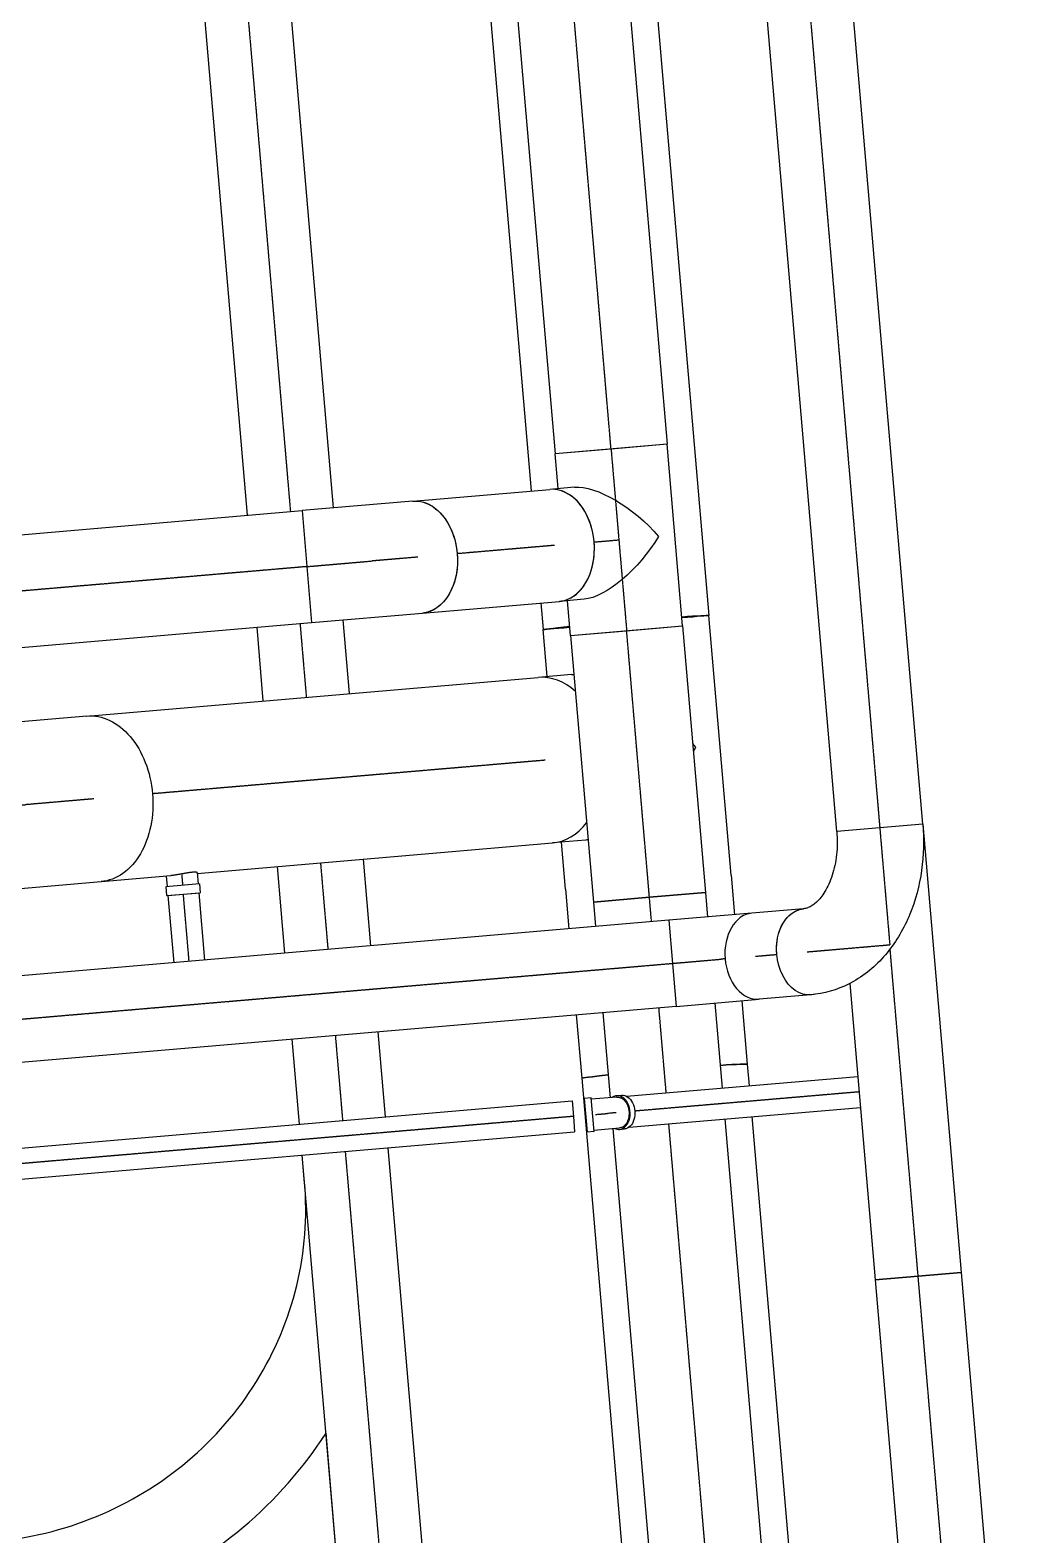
# Model space of a CAD drawing. Header units: millimetres. Extents: x 238021 to 250605, y -32596 to -9848.
# Drawn here: x 247489 to 249439, y -17787 to -14854 of the extents above; entities that cross this region are included whole.
import ezdxf

# ---------------------------------------------------------------- set-up
doc = ezdxf.new("R2010")
doc.units = ezdxf.units.MM
doc.header["$MEASUREMENT"] = 0
doc.linetypes.add('CENTER2', pattern=[1.125, 0.75, -0.125, 0.125, -0.125])
for name, color, linetype in [('Plan-150-DS-B4-404', 1, 'Continuous'), ('Plan-150-SL-B4-094', 14, 'Continuous'), ('Plan-150-SL-B4-095', 14, 'Continuous'), ('Plan-150-SL-B4-216', 85, 'Continuous'), ('Plan-150-SL-B4-249', 85, 'Continuous'), ('Plan-300-CEN-D3-224', 70, 'Continuous'), ('Plan-300-CEN-D3-231', 70, 'Continuous'), ('Plan-300-CEN-D3-258', 70, 'Continuous'), ('Plan-300-FA-D4-030', 50, 'Continuous'), ('Plan-300-FA-D4-256', 50, 'Continuous'), ('Plan-CENTER', 1, 'CENTER2'), ('Plan-RE', 5, 'Continuous')]:
    doc.layers.add(name, color=color, linetype=linetype)

# ---------------------------------------------------------------- blocks, each defined once
blk = doc.blocks.new('*U51')
at = {"layer": 'Plan-300-FA-D4-256', "color": 0, "linetype": 'ByBlock', "lineweight": -2}
for p, q in [((248603.5, -14181.1), (248730.3, -15661.4)), ((248385.2, -14199.8), (248512, -15680.1)), ((248621.1, -15670.8), (248512, -15680.1)), ((248730.3, -15661.4), (248621.1, -15670.8))]:
    blk.add_line(p, q, dxfattribs=at)
at = {"layer": 'Plan-CENTER'}
blk.add_line((248621.1, -15670.8), (248494.4, -14190.5), dxfattribs=at)
blk = doc.blocks.new('*U67')
at = {"layer": 'Plan-300-CEN-D3-258', "color": 0, "linetype": 'ByBlock', "lineweight": -2}
for p, q in [((248655.7, -14176.7), (248811.4, -15995)), ((248333, -14204.3), (248465.6, -15752.6)), ((248484.3, -15970.9), (248488.7, -16022.7))]:
    blk.add_line(p, q, dxfattribs=at)
at = {"layer": 'Plan-300-CEN-D3-258', "color": 0, "linetype": 'ByBlock', "lineweight": -2, "extrusion": (0, 0, -1)}
for start_param, end_param in [(2.313756, 3.094706), (6.240316, 7.111022)]:
    blk.add_ellipse((248650.1, -16008.9), major_axis=(-161.3, -13.8), ratio=0.015777, start_param=start_param, end_param=end_param, dxfattribs=at)
blk = doc.blocks.new('*U99')
at = {"layer": 'Plan-150-SL-B4-216', "color": 0, "linetype": 'ByBlock', "lineweight": -2}
for p, q in [((249061, -16416.4), (248606.7, -11110.1)), ((249228.6, -16402), (248774.3, -11095.8)), ((249144.8, -16409.2), (249061, -16416.4)), ((249228.6, -16402), (249144.8, -16409.2))]:
    blk.add_line(p, q, dxfattribs=at)
at = {"layer": 'Plan-CENTER'}
blk.add_line((248690.5, -11103), (249144.8, -16409.2), dxfattribs=at)
blk = doc.blocks.new('*U103')
at = {"layer": 'Plan-150-SL-B4-249', "color": 0, "linetype": 'ByBlock', "lineweight": -2}
for p, q in [((249228.6, -16402), (249303.5, -17275.7)), ((249086.3, -16712.5), (249135.8, -17290.1)), ((249219.6, -17282.9), (249135.8, -17290.1)), ((249303.5, -17275.7), (249219.6, -17282.9))]:
    blk.add_line(p, q, dxfattribs=at)
at = {"layer": 'Plan-CENTER'}
blk.add_line((249219.6, -17282.9), (249165, -16645.2), dxfattribs=at)
blk = doc.blocks.new('*U149')
at = {"layer": 'Plan-150-DS-B4-404', "color": 0, "linetype": 'ByBlock', "lineweight": -2}
for p, q in [((247912.4, -15799.9), (247772.4, -14164.7)), ((248080.1, -15785.6), (247940.1, -14150.3)), ((248111.1, -16147.5), (248098.8, -16003.9)), ((247943.4, -16161.8), (247931.1, -16018.2)), ((248153.1, -16639.1), (248138.7, -16470.2)), ((247985.5, -16653.5), (247971, -16484.5)), ((248014, -16986.9), (247999.8, -16821.1)), ((248181.7, -16972.5), (248167.5, -16806.8)), ((248451.9, -20128.5), (248186.8, -17032.6)), ((248284.2, -20142.8), (248019.2, -17047))]:
    blk.add_line(p, q, dxfattribs=at)
at = {"layer": 'Plan-CENTER'}
for p, q in [((247856.2, -14157.5), (247996.2, -15792.8)), ((248014.9, -16011), (248027.2, -16154.7)), ((248054.8, -16477.3), (248069.3, -16646.3)), ((248083.7, -16814), (248097.9, -16979.7)), ((248103, -17039.8), (248368.1, -20135.6))]:
    blk.add_line(p, q, dxfattribs=at)
blk = doc.blocks.new('*U184')
at = {"layer": 'Plan-300-FA-D4-256', "color": 0, "linetype": 'ByBlock', "lineweight": -2}
for p, q in [((248730.3, -15661.4), (248512, -15680.1)), ((248517.8, -15748.1), (248512, -15680.1)), ((248760.6, -16015.7), (248730.3, -15661.4)), ((248549.8, -15745.4), (248501.7, -15749.5)), ((248568.5, -15963.7), (248520.4, -15967.8)), ((248542.3, -16034.4), (248536.5, -15966.4)), ((248542.3, -16034.4), (248760.6, -16015.7))]:
    blk.add_line(p, q, dxfattribs=at)
blk.add_ellipse((248511, -15858.6), major_axis=(9.3, -109.1), ratio=0.707107, start_param=0, end_param=3.141593, dxfattribs=at)
at = {"layer": 'Plan-300-FA-D4-256', "color": 0, "linetype": 'ByBlock', "lineweight": -2, "extrusion": (0, 0, -1)}
for major_axis, start_param, end_param in [((109.5, -92.2), 3.534292, 5.105088), ((-92.2, -109.5), -1.963495, -0.392699)]:
    blk.add_ellipse((248636.3, -15847.9), major_axis=major_axis, ratio=0.414214, start_param=start_param, end_param=end_param, dxfattribs=at)
at = {"layer": 'Plan-CENTER'}
for p, q in [((248621.1, -15670.8), (248651.5, -16025.1)), ((248588.2, -15852), (248636.3, -15847.9))]:
    blk.add_line(p, q, dxfattribs=at)
blk = doc.blocks.new('*U208')
at = {"layer": 'Plan-300-FA-D4-030', "color": 0, "linetype": 'ByBlock', "lineweight": -2}
for p, q in [((247201, -15860.9), (248018.8, -15790.8)), ((248018.8, -15790.8), (248028.2, -15900)), ((248028.2, -15900), (248037.5, -16009.1)), ((247219.7, -16079.1), (248037.5, -16009.1))]:
    blk.add_line(p, q, dxfattribs=at)
at = {"layer": 'Plan-CENTER'}
blk.add_line((248028.2, -15900), (247210.4, -15970), dxfattribs=at)
blk = doc.blocks.new('*U209')
at = {"layer": 'Plan-300-FA-D4-030', "color": 0, "linetype": 'ByBlock', "lineweight": -2}
for p, q in [((248234.8, -15772.3), (248018.8, -15790.8)), ((248018.8, -15790.8), (248037.5, -16009.1)), ((248037.5, -16009.1), (248253.5, -15990.6))]:
    blk.add_line(p, q, dxfattribs=at)
at = {"layer": 'Plan-300-FA-D4-030', "color": 0, "linetype": 'ByBlock', "lineweight": -2, "extrusion": (0, 0, -1)}
blk.add_ellipse((248244.2, -15881.5), major_axis=(-9.3, 109.1), ratio=0.707107, start_param=0, end_param=3.141593, dxfattribs=at)
at = {"layer": 'Plan-CENTER'}
for p in [(248028.2, -15900), (248244.2, -15881.5)]:
    blk.add_line(p, (248154.7, -15889.1), dxfattribs=at)
blk = doc.blocks.new('*U210')
at = {"layer": 'Plan-300-FA-D4-030', "color": 0, "linetype": 'ByBlock', "lineweight": -2}
for p, q in [((248234.8, -15772.3), (248501.7, -15749.5)), ((248253.5, -15990.6), (248520.4, -15967.8))]:
    blk.add_line(p, q, dxfattribs=at)
for start_param, end_param in [(1.570796, 3.141593), (0, 1.570796)]:
    blk.add_ellipse((248511, -15858.6), major_axis=(9.3, -109.1), ratio=0.707107, start_param=start_param, end_param=end_param, dxfattribs=at)
at = {"layer": 'Plan-300-FA-D4-030', "color": 0, "linetype": 'ByBlock', "lineweight": -2, "extrusion": (0, 0, -1)}
for start_param, end_param in [(0, 1.570796), (1.570796, 3.141593)]:
    blk.add_ellipse((248244.2, -15881.5), major_axis=(-9.3, 109.1), ratio=0.707107, start_param=start_param, end_param=end_param, dxfattribs=at)
at = {"layer": 'Plan-CENTER'}
blk.add_line((248511, -15858.6), (248321.4, -15874.9), dxfattribs=at)
blk = doc.blocks.new('*U220')
at = {"layer": 'Plan-300-CEN-D3-224', "color": 0, "linetype": 'ByBlock', "lineweight": -2}
for p, q in [((248855.1, -16501.1), (248811.4, -15995)), ((248496.7, -16114.5), (248488.7, -16022.8)), ((248544, -16110.4), (248479.2, -16116)), ((248571.7, -16433.1), (248506.8, -16438.6)), ((248532.4, -16528.9), (248524.5, -16437.1))]:
    blk.add_line(p, q, dxfattribs=at)
at = {"layer": 'Plan-300-CEN-D3-224', "color": 0, "linetype": 'ByBlock', "lineweight": -2, "extrusion": (0, 0, -1)}
for centre, major_axis, ratio, start_param, end_param in [((248650.1, -16008.9), (-161.3, -13.9), 0.000707, 2.313757, 3.094712), ((248650.1, -16008.9), (-161.3, -13.9), 0.000707, 0, 0.827837), ((248671.9, -16262), (-136.2, -161.8), 0.413921, -1.963996, -1.92001), ((248671.9, -16262), (-136.2, -161.8), 0.413921, -0.433169, -0.392199)]:
    blk.add_ellipse(centre, major_axis=major_axis, ratio=ratio, start_param=start_param, end_param=end_param, dxfattribs=at)
at = {"layer": 'Plan-300-CEN-D3-224', "color": 0, "linetype": 'ByBlock', "lineweight": -2}
for centre, major_axis, ratio, start_param, end_param in [((248493, -16277.3), (13.8, -161.3), 0.707107, 2.485046, 3.141605), ((248493, -16277.3), (13.8, -161.3), 0.707107, 0.001, 0.656546), ((248493, -16277.3), (13.8, -161.3), 0.707107, 0.000006, 0.001), ((248693.8, -16515), (161.3, 13.9), 0.000707, 6.237809, 6.332412)]:
    blk.add_ellipse(centre, major_axis=major_axis, ratio=ratio, start_param=start_param, end_param=end_param, dxfattribs=at)
at = {"layer": 'Plan-300-CEN-D3-224', "color": 0, "linetype": 'ByBlock', "lineweight": -2, "extrusion": (1.08449e-16, 1.85363e-16, -1)}
for start_param, end_param in [(3.534792, 3.575683), (5.060687, 5.104588)]:
    blk.add_ellipse((248671.9, -16262), major_axis=(161.9, -136.3), ratio=0.414506, start_param=start_param, end_param=end_param, dxfattribs=at)
blk = doc.blocks.new('*U223')
at = {"layer": 'Plan-300-FA-D4-256', "color": 0, "linetype": 'ByBlock', "lineweight": -2}
for p, q in [((248542.3, -16034.4), (248651.5, -16025.1)), ((248542.3, -16034.4), (248586.8, -16553.8)), ((248651.5, -16025.1), (248760.6, -16015.7)), ((248760.6, -16015.7), (248805.1, -16535.1)), ((248805.1, -16535.1), (248695.9, -16544.5)), ((248695.9, -16544.5), (248586.8, -16553.8))]:
    blk.add_line(p, q, dxfattribs=at)
at = {"layer": 'Plan-CENTER'}
blk.add_line((248695.9, -16544.5), (248651.5, -16025.1), dxfattribs=at)
blk = doc.blocks.new('*U225')
at = {"layer": 'Plan-300-CEN-D3-231', "color": 0, "linetype": 'ByBlock', "lineweight": -2}
for p, q in [((247599.6, -16191.3), (248479.2, -16116)), ((247814.4, -16497.9), (248506.8, -16438.6)), ((247627.7, -16513.9), (247763.1, -16502.3))]:
    blk.add_line(p, q, dxfattribs=at)
for start_param, end_param in [(2.485034, 3.141593), (0, 0.656535)]:
    blk.add_ellipse((248493, -16277.3), major_axis=(13.8, -161.3), ratio=0.707107, start_param=start_param, end_param=end_param, dxfattribs=at)
at = {"layer": 'Plan-300-CEN-D3-231', "color": 0, "linetype": 'ByBlock', "lineweight": -2, "extrusion": (-1.23662e-16, -1.05888e-17, -1)}
blk.add_ellipse((247613.4, -16352.6), major_axis=(-13.8, 161.3), ratio=0.707107, start_param=6.279071, end_param=7.853982, dxfattribs=at)
at = {"layer": 'Plan-CENTER'}
blk.add_line((248493, -16277.3), (247727.5, -16342.8), dxfattribs=at)
blk = doc.blocks.new('*U226')
at = {"layer": 'Plan-300-CEN-D3-231', "color": 0, "linetype": 'ByBlock', "lineweight": -2}
for p, q in [((247599.6, -16191.3), (247275.6, -16219)), ((247275.6, -16219), (247303.2, -16541.7)), ((247303.2, -16541.7), (247627.2, -16513.9))]:
    blk.add_line(p, q, dxfattribs=at)
at = {"layer": 'Plan-300-CEN-D3-231', "color": 0, "linetype": 'ByBlock', "lineweight": -2, "extrusion": (0, 0, -1)}
blk.add_ellipse((247613.4, -16352.6), major_axis=(-13.8, 161.3), ratio=0.707107, start_param=1.570792, end_param=3.141593, dxfattribs=at)
at = {"layer": 'Plan-CENTER'}
for p in [(247289.4, -16380.4), (247613.4, -16352.6)]:
    blk.add_line(p, (247479.2, -16364.1), dxfattribs=at)
blk = doc.blocks.new('*U230')
at = {"layer": 'Plan-150-SL-B4-095', "color": 0, "linetype": 'ByBlock', "lineweight": -2}
for p, q in [((247985.5, -16653.5), (247971, -16484.5)), ((248014, -16986.9), (247999.8, -16821.1)), ((248023.8, -17101.1), (248019.2, -17047)), ((248202.1, -19183.6), (248065.6, -17588.8))]:
    blk.add_line(p, q, dxfattribs=at)
blk = doc.blocks.new('*U238')
at = {"layer": 'Plan-150-SL-B4-216', "color": 0, "linetype": 'ByBlock', "lineweight": -2}
for p, q in [((247754.3, -16503.1), (247756, -16523.6)), ((247814.2, -16496.5), (247816.1, -16518.5)), ((247818.9, -16518.3), (247753.3, -16523.9)), ((247753.3, -16523.9), (247754.8, -16541.3)), ((247754.8, -16541.3), (247820.3, -16535.7)), ((247818.9, -16518.3), (247820.3, -16535.7))]:
    blk.add_line(p, q, dxfattribs=at)
blk.add_open_spline([(247814.2, -16496.5), (247814.2, -16496.4), (247814.2, -16496.3), (247814, -16496.2), (247813.8, -16496.1), (247813.4, -16496), (247813.2, -16495.9), (247812.6, -16495.8), (247812.3, -16495.7), (247811.5, -16495.7), (247811.1, -16495.7), (247810.1, -16495.6), (247809.6, -16495.6), (247808.5, -16495.7), (247807.9, -16495.7), (247806.6, -16495.7), (247806, -16495.8), (247804.7, -16495.9), (247803.9, -16496), (247802.4, -16496.1), (247801.7, -16496.2), (247800, -16496.4), (247799.2, -16496.6), (247797.4, -16496.8), (247796.5, -16497), (247794.7, -16497.3), (247793.7, -16497.4), (247791.8, -16497.7), (247790.9, -16497.9), (247789, -16498.2), (247788, -16498.4), (247786.1, -16498.8), (247785.1, -16498.9), (247783.3, -16499.3), (247782.3, -16499.4), (247780.4, -16499.8), (247779.4, -16499.9), (247777.5, -16500.3), (247776.5, -16500.5), (247774.6, -16500.8), (247773.7, -16500.9), (247771.9, -16501.2), (247771, -16501.4), (247769.2, -16501.6), (247768.4, -16501.7), (247766.7, -16501.9), (247765.9, -16502), (247764.4, -16502.2), (247763.7, -16502.3), (247763.1, -16502.3)], degree=3, knots=[68.342313, 68.342313, 68.342313, 68.342313, 71.189989, 71.189989, 74.037665, 74.037665, 76.885341, 76.885341, 79.733017, 79.733017, 82.580693, 82.580693, 85.428369, 85.428369, 88.276045, 88.276045, 91.123721, 91.123721, 93.971397, 93.971397, 96.819073, 96.819073, 99.666749, 99.666749, 102.514425, 102.514425, 105.362101, 105.362101, 108.209777, 108.209777, 111.057453, 111.057453, 113.905129, 113.905129, 116.752686, 116.752686, 119.600242, 119.600242, 122.447799, 122.447799, 125.295355, 125.295355, 128.142912, 128.142912, 130.990468, 130.990468, 133.838025, 133.838025, 136.685581, 136.685581, 136.685581, 136.685581], dxfattribs=at)
at = {"layer": 'Plan-CENTER'}
blk.add_line((247784.3, -16500.5), (247786.1, -16521.1), dxfattribs=at)
blk = doc.blocks.new('*U240')
at = {"layer": 'Plan-150-SL-B4-216', "color": 0, "linetype": 'ByBlock', "lineweight": -2}
blk.add_line((249228.6, -16402), (249061, -16416.4), dxfattribs=at)
at = {"layer": 'Plan-150-SL-B4-216', "color": 0, "linetype": 'ByBlock', "lineweight": -2, "extrusion": (-1.18995e-16, -1.01882e-17, -1)}
blk.add_ellipse((249003.3, -16650.8), major_axis=(7.2, -83.8), ratio=0.707107, start_param=0, end_param=3.141593, dxfattribs=at)
at = {"layer": 'Plan-150-SL-B4-216', "color": 0, "linetype": 'ByBlock', "lineweight": -2}
for points, knots in [([(249061, -16416.4), (249062.3, -16431.5), (249062.1, -16446.8), (249059, -16475.7), (249056.1, -16489.4), (249048.2, -16513.8), (249043.3, -16524.5), (249032.6, -16542.1), (249026.9, -16549), (249015.5, -16559.6), (249010, -16562.9), (249002, -16566), (248999.1, -16566.7), (248996.1, -16566.9)], [3.141593, 3.141593, 3.141593, 3.141593, 3.410728, 3.410728, 3.678068, 3.678068, 3.941692, 3.941692, 4.206875, 4.206875, 4.502542, 4.502542, 4.712389, 4.712389, 4.712389, 4.712389]), ([(249228.6, -16402), (249231.2, -16432.1), (249230.5, -16462.4), (249222.1, -16521.7), (249214.5, -16550.5), (249192.2, -16604.8), (249177.6, -16630.1), (249141, -16674.9), (249118.9, -16694.2), (249070.9, -16721.4), (249045.6, -16730.2), (249016.5, -16734), (249013.5, -16734.4), (249010.4, -16734.6)], [3.141593, 3.141593, 3.141593, 3.141593, 3.455752, 3.455752, 3.769911, 3.769911, 4.08407, 4.08407, 4.39823, 4.39823, 4.680002, 4.680002, 4.712389, 4.712389, 4.712389, 4.712389])]:
    blk.add_open_spline(points, degree=3, knots=knots, dxfattribs=at)
at = {"layer": 'Plan-CENTER'}
for p in [(249144.8, -16409.2), (249003.3, -16650.8)]:
    blk.add_line(p, (249164.3, -16637), dxfattribs=at)
blk = doc.blocks.new('*U246')
at = {"layer": 'Plan-150-SL-B4-216', "color": 0, "linetype": 'ByBlock', "lineweight": -2}
for p, q in [((247757.5, -16541), (247787.6, -16538.5)), ((247787.6, -16538.5), (247817.6, -16535.9)), ((247817.6, -16535.9), (247828.8, -16666.9)), ((247757.5, -16541), (247768.7, -16672))]:
    blk.add_line(p, q, dxfattribs=at)
at = {"layer": 'Plan-CENTER'}
blk.add_line((247798.8, -16669.5), (247787.6, -16538.5), dxfattribs=at)
blk = doc.blocks.new('*U249')
at = {"layer": 'Plan-300-CEN-D3-258', "color": 0, "linetype": 'ByBlock', "lineweight": -2}
for p, q in [((248855.1, -16501.2), (248861.7, -16578.5)), ((248532.4, -16528.9), (248539, -16606.1)), ((248876, -16746.1), (248886.6, -16869.7)), ((248553.4, -16773.7), (248563.9, -16897.3))]:
    blk.add_line(p, q, dxfattribs=at)
blk.add_ellipse((248693.8, -16515), major_axis=(161.3, 13.8), ratio=0.017347, start_param=0, end_param=0.049234, dxfattribs=at)
at = {"layer": 'Plan-300-CEN-D3-258', "color": 0, "linetype": 'ByBlock', "lineweight": -2, "extrusion": (0, 0, -1)}
for start_param, end_param in [(0, 0.825169), (2.311095, 3.141593)]:
    blk.add_ellipse((248725.3, -16883.5), major_axis=(-161.3, -13.8), ratio=0.017347, start_param=start_param, end_param=end_param, dxfattribs=at)
blk = doc.blocks.new('*U268')
at = {"layer": 'Plan-300-FA-D4-256', "color": 0, "linetype": 'ByBlock', "lineweight": -2}
for p, q in [((248695.9, -16544.5), (248805.1, -16535.1)), ((248805.1, -16535.1), (248809.2, -16583)), ((248586.8, -16553.8), (248695.9, -16544.5)), ((248586.8, -16553.8), (248590.9, -16601.6)), ((248605.2, -16769.3), (248619.4, -16935.1)), ((248823.5, -16750.6), (248837.7, -16916.4)), ((248842.9, -16976.5), (249025.8, -19113.1)), ((248624.6, -16995.2), (248807.5, -19131.8))]:
    blk.add_line(p, q, dxfattribs=at)
at = {"layer": 'Plan-CENTER'}
for p, q in [((248700, -16592.3), (248695.9, -16544.5)), ((248728.6, -16925.7), (248714.4, -16760)), ((248916.6, -19122.4), (248733.7, -16985.8))]:
    blk.add_line(p, q, dxfattribs=at)
blk = doc.blocks.new('*U271')
at = {"layer": 'Plan-150-SL-B4-216', "color": 0, "linetype": 'ByBlock', "lineweight": -2}
for p, q in [((248733.4, -16589.4), (246461.5, -16784)), ((248733.4, -16589.4), (248740.6, -16673.3)), ((248740.6, -16673.3), (248747.8, -16757.1)), ((248747.8, -16757.1), (246476.1, -16951.6)), ((246361.4, -16792.5), (246182.2, -16807.9)), ((245992.3, -16824.1), (245943.7, -16828.3)), ((246067, -16817.7), (246052.4, -16819)), ((246376, -16960.2), (246196.5, -16975.5)), ((246001.3, -16992.2), (245958.1, -16995.9)), ((246081.4, -16985.4), (246066.8, -16986.6))]:
    blk.add_line(p, q, dxfattribs=at)
at = {"layer": 'Plan-CENTER'}
for p, q in [((246468.8, -16867.8), (248740.6, -16673.3)), ((246189.4, -16891.7), (246368.7, -16876.3)), ((245950.9, -16912.1), (245991.4, -16908.7)), ((246059.6, -16902.8), (246074.2, -16901.6))]:
    blk.add_line(p, q, dxfattribs=at)
blk = doc.blocks.new('*U272')
at = {"layer": 'Plan-150-SL-B4-216', "color": 0, "linetype": 'ByBlock', "lineweight": -2}
for p, q in [((248895.4, -16575.6), (248733.4, -16589.4)), ((248733.4, -16589.4), (248740.6, -16673.3)), ((248740.6, -16673.3), (248747.8, -16757.1)), ((248747.8, -16757.1), (248909.8, -16743.2))]:
    blk.add_line(p, q, dxfattribs=at)
blk.add_ellipse((248902.6, -16659.4), major_axis=(-7.2, 83.8), ratio=0.707107, start_param=1.570796, end_param=3.141593, dxfattribs=at)
at = {"layer": 'Plan-CENTER'}
for p in [(248740.6, -16673.3), (248843.3, -16664.5)]:
    blk.add_line(p, (248835.5, -16665.1), dxfattribs=at)
blk = doc.blocks.new('*U273')
at = {"layer": 'Plan-150-SL-B4-216', "color": 0, "linetype": 'ByBlock', "lineweight": -2}
for p, q in [((248996.1, -16566.9), (248895.4, -16575.6)), ((249010.4, -16734.6), (248909.8, -16743.2))]:
    blk.add_line(p, q, dxfattribs=at)
at = {"layer": 'Plan-150-SL-B4-216', "color": 0, "linetype": 'ByBlock', "lineweight": -2, "extrusion": (0, 0, -1)}
blk.add_ellipse((249003.3, -16650.8), major_axis=(7.2, -83.8), ratio=0.707107, start_param=1.570796, end_param=3.141593, dxfattribs=at)
at = {"layer": 'Plan-150-SL-B4-216', "color": 0, "linetype": 'ByBlock', "lineweight": -2}
blk.add_ellipse((248902.6, -16659.4), major_axis=(-7.2, 83.8), ratio=0.707107, start_param=0, end_param=1.570796, dxfattribs=at)
at = {"layer": 'Plan-CENTER'}
blk.add_line((248902.6, -16659.4), (248944, -16655.9), dxfattribs=at)
blk = doc.blocks.new('*U280')
at = {"layer": 'Plan-300-CEN-D3-258', "color": 0, "linetype": 'ByBlock', "lineweight": -2}
for p, q in [((248886.6, -16869.7), (248890.2, -16911.9)), ((248563.9, -16897.3), (248755.4, -19136.3)), ((248895.4, -16972), (249078, -19108.6))]:
    blk.add_line(p, q, dxfattribs=at)
for start_param, end_param in [(2.316424, 3.141593), (0, 0.830498)]:
    blk.add_ellipse((248725.3, -16883.5), major_axis=(161.3, 13.8), ratio=0.017347, start_param=start_param, end_param=end_param, dxfattribs=at)
blk = doc.blocks.new('*U285')
at = {"layer": 'Plan-CENTER'}
for p in [(248590.7, -16967.8), (248630.9, -16964.3)]:
    blk.add_line(p, (248614.2, -16965.8), dxfattribs=at)
at = {"layer": 'Plan-RE', "color": 0, "linetype": 'ByBlock', "lineweight": -2}
for p, q in [((248582.3, -16935.5), (248568.9, -16936.6)), ((248568.9, -16936.6), (248574.5, -17002.2)), ((248587.9, -17001.1), (248582.3, -16935.5)), ((248632.2, -16934), (248582.5, -16938.2)), ((248632, -16931.2), (248641.5, -16930.4)), ((248587.9, -17001.1), (248574.5, -17002.2)), ((248587.7, -16998.3), (248637.4, -16994.1)), ((248637.7, -16996.8), (248647.1, -16996))]:
    blk.add_line(p, q, dxfattribs=at)
for start_param, end_param in [(0, 3.552731), (5.872047, 6.283185)]:
    blk.add_ellipse((248634.9, -16964), major_axis=(2.8, -32.8), ratio=0.707107, start_param=start_param, end_param=end_param, dxfattribs=at)
at = {"layer": 'Plan-RE', "color": 0, "linetype": 'ByBlock', "lineweight": -2, "extrusion": (0, 0, -1)}
blk.add_ellipse((248644.3, -16963.2), major_axis=(-2.8, 32.8), ratio=0.707107, start_param=0, end_param=3.141593, dxfattribs=at)
at = {"layer": 'Plan-RE', "color": 0, "linetype": 'ByBlock', "lineweight": -2}
blk.add_open_spline([(248632.2, -16934), (248632.9, -16933.9), (248633.6, -16933.9), (248635, -16934), (248635.7, -16934), (248637.2, -16934.3), (248637.9, -16934.5), (248639.3, -16935), (248639.9, -16935.2), (248641.2, -16935.9), (248641.9, -16936.2), (248643.2, -16937), (248643.9, -16937.5), (248645.1, -16938.5), (248645.8, -16939.1), (248647, -16940.2), (248647.5, -16940.9), (248648.6, -16942.1), (248649.1, -16942.8), (248650.1, -16944.2), (248650.6, -16945), (248651.5, -16946.6), (248652, -16947.4), (248652.8, -16949.1), (248653.2, -16950), (248653.8, -16951.7), (248654.1, -16952.6), (248654.7, -16954.4), (248654.9, -16955.4), (248655.4, -16957.3), (248655.6, -16958.3), (248655.9, -16960.3), (248656, -16961.3), (248656.1, -16962.2), (248656.2, -16963.1), (248656.2, -16964.1), (248656.2, -16966.1), (248656.2, -16967.1), (248656.1, -16969.1), (248656, -16970.1), (248655.8, -16972), (248655.6, -16972.9), (248655.3, -16974.7), (248655.1, -16975.6), (248654.5, -16977.4), (248654.3, -16978.3), (248653.6, -16980.1), (248653.2, -16980.9), (248652.5, -16982.5), (248652.1, -16983.3), (248651.3, -16984.7), (248650.8, -16985.4), (248649.8, -16986.7), (248649.3, -16987.4), (248648.2, -16988.6), (248647.7, -16989.2), (248646.5, -16990.2), (248645.9, -16990.7), (248644.8, -16991.5), (248644.1, -16991.9), (248642.9, -16992.6), (248642.2, -16992.9), (248640.8, -16993.4), (248640.1, -16993.6), (248638.7, -16993.9), (248638.1, -16994), (248637.4, -16994.1)], degree=3, knots=[134.061726, 134.061726, 134.061726, 134.061726, 136.855601, 136.855601, 139.649475, 139.649475, 142.44335, 142.44335, 145.237225, 145.237225, 148.029951, 148.029951, 150.822676, 150.822676, 153.615401, 153.615401, 156.408127, 156.408127, 159.200076, 159.200076, 161.992026, 161.992026, 164.783975, 164.783975, 167.575924, 167.575924, 170.367408, 170.367408, 173.158892, 173.158892, 175.950376, 175.950376, 178.74186, 178.74186, 178.74186, 181.533344, 181.533344, 184.324828, 184.324828, 187.116312, 187.116312, 189.907796, 189.907796, 192.699745, 192.699745, 195.491695, 195.491695, 198.283644, 198.283644, 201.075594, 201.075594, 203.868319, 203.868319, 206.661044, 206.661044, 209.45377, 209.45377, 212.246495, 212.246495, 215.04037, 215.04037, 217.834245, 217.834245, 220.62812, 220.62812, 223.421995, 223.421995, 223.421995, 223.421995], dxfattribs=at)
blk = doc.blocks.new('*U289')
at = {"layer": 'Plan-CENTER'}
for p, q in [((248547.6, -16971.5), (246493.2, -17147.4)), ((246393.2, -17155.9), (246241.1, -17169))]:
    blk.add_line(p, q, dxfattribs=at)
at = {"layer": 'Plan-RE', "color": 0, "linetype": 'ByBlock', "lineweight": -2}
for p, q in [((246490.6, -17117.3), (248545, -16941.4)), ((248545, -16941.4), (248547.6, -16971.5)), ((248547.6, -16971.5), (248550.1, -17001.5)), ((246495.9, -17177.4), (248550.1, -17001.5)), ((246238.6, -17138.9), (246390.5, -17125.9)), ((246241.1, -17169), (246238.6, -17138.9)), ((246243.7, -17199), (246241.1, -17169)), ((246243.7, -17199), (246395.8, -17186))]:
    blk.add_line(p, q, dxfattribs=at)
blk = doc.blocks.new('*U290')
at = {"layer": 'Plan-CENTER'}
blk.add_line((249104.4, -16923.8), (248667.5, -16961.2), dxfattribs=at)
at = {"layer": 'Plan-RE', "color": 0, "linetype": 'ByBlock', "lineweight": -2}
for p, q in [((248651, -16932.4), (249101.9, -16893.8)), ((248656.1, -16992.5), (249107, -16953.9))]:
    blk.add_line(p, q, dxfattribs=at)
blk = doc.blocks.new('*U299')
at = {"layer": 'Plan-150-SL-B4-249', "color": 0, "linetype": 'ByBlock', "lineweight": -2}
for p, q in [((249135.8, -17290.1), (249219.6, -17282.9)), ((249135.8, -17290.1), (249271.7, -18877.3)), ((249219.6, -17282.9), (249303.5, -17275.7)), ((249303.5, -17275.7), (249439.3, -18862.9))]:
    blk.add_line(p, q, dxfattribs=at)
at = {"layer": 'Plan-CENTER'}
blk.add_line((249355.5, -18870.1), (249219.6, -17282.9), dxfattribs=at)
blk = doc.blocks.new('*U293')
at = {"layer": 'Plan-150-SL-B4-094', "color": 0, "linetype": 'ByBlock', "lineweight": -2}
for p, q in [((247415.4, -17800.4), (247415.6, -17802.6)), ((247415.6, -17802.6), (247429.7, -17968))]:
    blk.add_line(p, q, dxfattribs=at)
for points, knots in [([(247415.4, -17800.4), (247485.1, -17794.4), (247553.9, -17777.7), (247682.8, -17724.5), (247742.8, -17688), (247848.5, -17598.9), (247894, -17546.3), (247966, -17430.4), (247992.6, -17367), (248024.3, -17235.5), (248029.5, -17167.5), (248023.7, -17100.4)], [3.141593, 3.141593, 3.141593, 3.141593, 3.455752, 3.455752, 3.769911, 3.769911, 4.08407, 4.08407, 4.39823, 4.39823, 4.712389, 4.712389, 4.712389, 4.712389]), ([(247429.7, -17968), (247516.5, -17960.6), (247602.2, -17939.8), (247762.9, -17873.4), (247838, -17827.9), (247966.8, -17719.2), (248021.4, -17657.2), (248065.6, -17588.8)], [3.1415927, 3.1415927, 3.1415927, 3.1415927, 3.4557519, 3.4557519, 3.7699112, 3.7699112, 4.0673489, 4.0673489, 4.0673489, 4.0673489])]:
    blk.add_open_spline(points, degree=3, knots=knots, dxfattribs=at)
at = {"layer": 'Plan-CENTER'}
blk.add_line((247422.6, -17884.2), (248086, -17827.4), dxfattribs=at)
blk = doc.blocks.new('*U321')
at = {"layer": 'Plan-150-SL-B4-094', "color": 0, "linetype": 'ByBlock', "lineweight": -2}
for p, q in [((246734.7, -17858.6), (247415.4, -17800.4)), ((247415.4, -17800.4), (247422.6, -17884.2)), ((247422.6, -17884.2), (247429.7, -17968)), ((246749.1, -18026.3), (247429.7, -17968))]:
    blk.add_line(p, q, dxfattribs=at)
at = {"layer": 'Plan-CENTER'}
blk.add_line((247422.6, -17884.2), (246741.9, -17942.5), dxfattribs=at)
blk = doc.blocks.new('*U702')
at = {"layer": 'Plan-150-SL-B4-094'}
for name in ['*U293', '*U321']:
    blk.add_blockref(name, (0, 0), dxfattribs=at)

msp = doc.modelspace()

# ---------------------------------------------------------------- block references
at = {"layer": 'Plan-150-DS-B4-404'}
msp.add_blockref('*U149', (0, 0), dxfattribs=at)
at = {"layer": 'Plan-150-SL-B4-094'}
msp.add_blockref('*U702', (0, 0), dxfattribs=at)
at = {"layer": 'Plan-150-SL-B4-095'}
msp.add_blockref('*U230', (0, 0), dxfattribs=at)
at = {"layer": 'Plan-150-SL-B4-216'}
for name in ['*U99', '*U240', '*U238', '*U246', '*U273', '*U271', '*U272']:
    msp.add_blockref(name, (0, 0), dxfattribs=at)
at = {"layer": 'Plan-150-SL-B4-249'}
for name in ['*U103', '*U299']:
    msp.add_blockref(name, (0, 0), dxfattribs=at)
at = {"layer": 'Plan-300-CEN-D3-224'}
msp.add_blockref('*U220', (0, 0), dxfattribs=at)
at = {"layer": 'Plan-300-CEN-D3-231'}
for name in ['*U225', '*U226']:
    msp.add_blockref(name, (0, 0), dxfattribs=at)
at = {"layer": 'Plan-300-CEN-D3-258'}
for name in ['*U67', '*U249', '*U280']:
    msp.add_blockref(name, (0, 0), dxfattribs=at)
at = {"layer": 'Plan-300-FA-D4-030'}
for name in ['*U210', '*U209', '*U208']:
    msp.add_blockref(name, (0, 0), dxfattribs=at)
at = {"layer": 'Plan-300-FA-D4-256'}
for name in ['*U51', '*U184', '*U223', '*U268']:
    msp.add_blockref(name, (0, 0), dxfattribs=at)
at = {"layer": 'Plan-RE'}
for name in ['*U290', '*U289', '*U285']:
    msp.add_blockref(name, (0, 0), dxfattribs=at)

doc.saveas('drawing.dxf')
